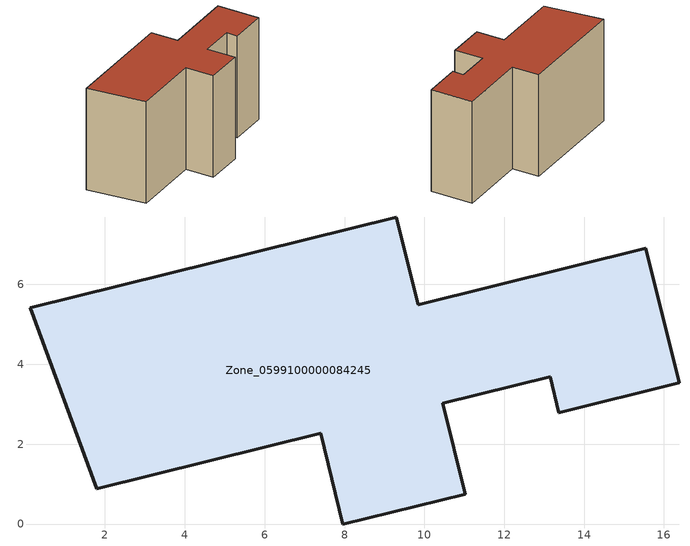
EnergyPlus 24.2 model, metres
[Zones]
Zone_0599100000084245
 floor ground (C_G): 9.85,5.49 15.55,6.91 16.38,3.54 13.37,2.79 13.15,3.69 10.46,3.03 11.02,0.75 7.96,0 7.4,2.27 1.8,0.88 0.13,5.41 9.3,7.69 z0
 wall outside (C_F): 7.96,0 11.02,0.75 10.46,3.03 13.15,3.69 13.37,2.79 16.38,3.54 15.55,6.91 9.85,5.49 9.3,7.69 0.13,5.41 1.8,0.88 7.4,2.27 7.96,0 z0:8.62
 roof outside (C_R): 9.3,7.69 0.13,5.41 1.8,0.88 7.4,2.27 7.96,0 11.02,0.75 10.46,3.03 13.15,3.69 13.37,2.79 16.38,3.54 15.55,6.91 9.85,5.49 z8.62
[BUILDING]
Pand.0599100000084245: North Axis=0; Terrain=City; Loads Convergence Tolerance Value=0.04; Temperature Convergence Tolerance Value=0.4; Solar Distribution=FullExterior; Maximum Number of Warmup Days=25; Minimum Number of Warmup Days=1
[Site:Location]
Rotterdam.The.Hague.AP_ZH_NLD Design_Conditions: Latitude=51.96; Longitude=4.45; Time Zone=1; Elevation=-4.5
[SITE:GROUNDTEMPERATURE:BUILDINGSURFACE]
18, 18, 18, 18, 18, 18, 18, 18, 18, 18, 18, 18
[MATERIAL] Thermal Absorptance=0.9; Solar Absorptance=0.7; Visible Absorptance=0.7
Name | Roughness | Thickness | Conductivity | Density | Specific Heat
G.TI.1965-1974 | MediumSmooth | 0.15 | 0.882353 | 540 | 1210
F.TI.1965-1974 | Rough | 0.3 | 0.697674 | 1920 | 840
R.TI.1965-1974 | MediumRough | 0.2 | 0.232558 | 1500 | 1000
[CONSTRUCTION]
C_G: G.TI.1965-1974
C_F: F.TI.1965-1974
C_R: R.TI.1965-1974
[ZONE]
Zone_0599100000084245: Type=1; Multiplier=1; Ceiling Height=Autocalculate; Volume=Autocalculate; Floor Area=autocalculate; Part of Total Floor Area=Yes
[ZONEINFILTRATION:DESIGNFLOWRATE]
Infil_Zone_0599100000084245: Zone or ZoneList or Space or SpaceList=Zone_0599100000084245; Schedule=AlwaysOn; Design Flow Rate Calculation Method=Flow/Area; Flow Rate per Floor Area=0.003; Constant Term Coefficient=1; Temperature Term Coefficient=0; Velocity Term Coefficient=0; Velocity Squared Term Coefficient=0
[HVACTEMPLATE:ZONE:IDEALLOADSAIRSYSTEM]
Zone_0599100000084245: Maximum Heating Supply Air Temperature=50; Minimum Cooling Supply Air Temperature=13; Maximum Heating Supply Air Humidity Ratio=0.0156; Minimum Cooling Supply Air Humidity Ratio=0.0077; Heating Limit=NoLimit; Cooling Limit=NoLimit; Dehumidification Control Type=ConstantSensibleHeatRatio; Cooling Sensible Heat Ratio=0.7; Dehumidification Setpoint=60; Humidification Control Type=None; Humidification Setpoint=30; Outdoor Air Method=None; Outdoor Air Flow Rate per Person=0.00944; Outdoor Air Flow Rate per Zone Floor Area=0; Outdoor Air Flow Rate per Zone=0; Demand Controlled Ventilation Type=None; Outdoor Air Economizer Type=NoEconomizer; Heat Recovery Type=None; Sensible Heat Recovery Effectiveness=0.7; Latent Heat Recovery Effectiveness=0.65
[ZONECONTROL:THERMOSTAT]
ThermostatControl_Zone_0599100000084245: Zone or ZoneList=Zone_0599100000084245; Control Type Schedule=DualSetpointControlType; Control 1=Thermostat_Zone_0599100000084245; Temperature Difference Between Cutout And Setpoint=0
[THERMOSTATSETPOINT:DUALSETPOINT]
Thermostat_Zone_0599100000084245: Heating Setpoint Temperature Schedule=HeatingSetpoint_Zone_0599100000084245; Cooling Setpoint Temperature Schedule=CoolingSetpoint_Zone_0599100000084245
[SCHEDULE:COMPACT]
HeatingSetpoint_Zone_0599100000084245: Through: 12/31, For: AllDays, Until: 24:00, 21
CoolingSetpoint_Zone_0599100000084245: Through: 12/31, For: AllDays, Until: 24:00, 24
DualSetpointControlType: Through: 12/31, For: AllDays, Until: 24:00, 4
AlwaysOn: Through: 12/31, For: AllDays, Until: 24:00, 1
